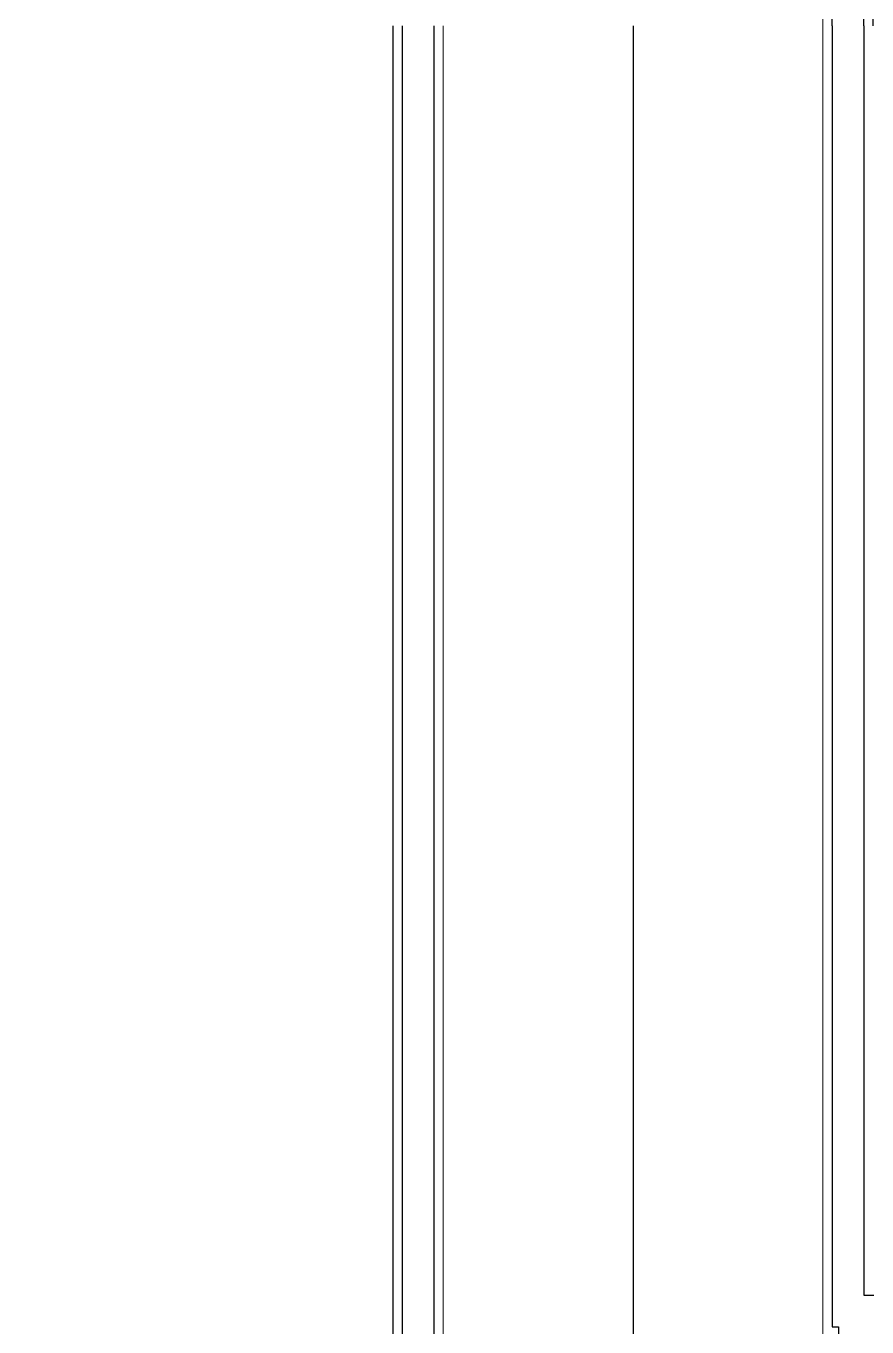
# Model space of a CAD drawing. Header units: millimetres. Extents: x 4133871 to 4440428, y -545651 to -495191.
# Drawn here: x 4436625 to 4437423, y -499292 to -498058 of the extents above; entities that cross this region are included whole.
import ezdxf

# ---------------------------------------------------------------- set-up
doc = ezdxf.new("R2010")
doc.units = ezdxf.units.MM
doc.header["$LTSCALE"] = 60
doc.linetypes.add('CENTER', pattern=[2, 1.25, -0.25, 0.25, -0.25])
doc.layers.add('C_CEN', color=1, linetype='CENTER')
doc.layers.add('DITCH', color=7, linetype='Continuous', lineweight=0)
doc.layers.add('ROAD', color=4, linetype='Continuous', lineweight=0)

# ---------------------------------------------------------------- blocks, each defined once
blk = doc.blocks.new('KEY PLAN_NEW')
at = {"layer": 'C_CEN', "color": 253, "linetype": 'CENTER', "lineweight": -3, "ltscale": 10}
blk.add_line((-577.86, -603.47), (-577.86, -1871.94), dxfattribs=at)
at = {"layer": 'DITCH', "color": 253, "lineweight": -3}
for p, q in [((-653.86, -603.47), (-653.86, -1871.94)), ((-650.86, -603.47), (-650.86, -1871.94)), ((-640.86, -603.47), (-640.86, -1871.94)), ((-514.87, -603.47), (-514.87, -1014.94)), ((-504.87, -603.47), (-504.87, -1004.94)), ((-504.87, -1004.94), (-274.87, -1004.94)), ((-514.87, -1014.94), (-512.87, -1014.94)), ((-512.87, -1014.94), (-512.87, -1874.94))]:
    blk.add_line(p, q, dxfattribs=at)
for radius in [268, 265, 255]:
    blk.add_arc((-769.87, -603.47), radius, 0, 90, dxfattribs=at)
at = {"layer": 'ROAD', "color": 253}
for p, q in [((-637.86, -603.47), (-637.86, -1871.94)), ((-517.86, -603.47), (-517.86, -1017.94))]:
    blk.add_line(p, q, dxfattribs=at)
blk.add_arc((-769.86, -603.47), 252, 0, 90, dxfattribs=at)

msp = doc.modelspace()

# ---------------------------------------------------------------- block references
at = {"xscale": 3, "yscale": 3, "zscale": 3}
msp.add_blockref('KEY PLAN_NEW', (4438934.7, -496247.2), dxfattribs=at)

doc.saveas('drawing.dxf')
